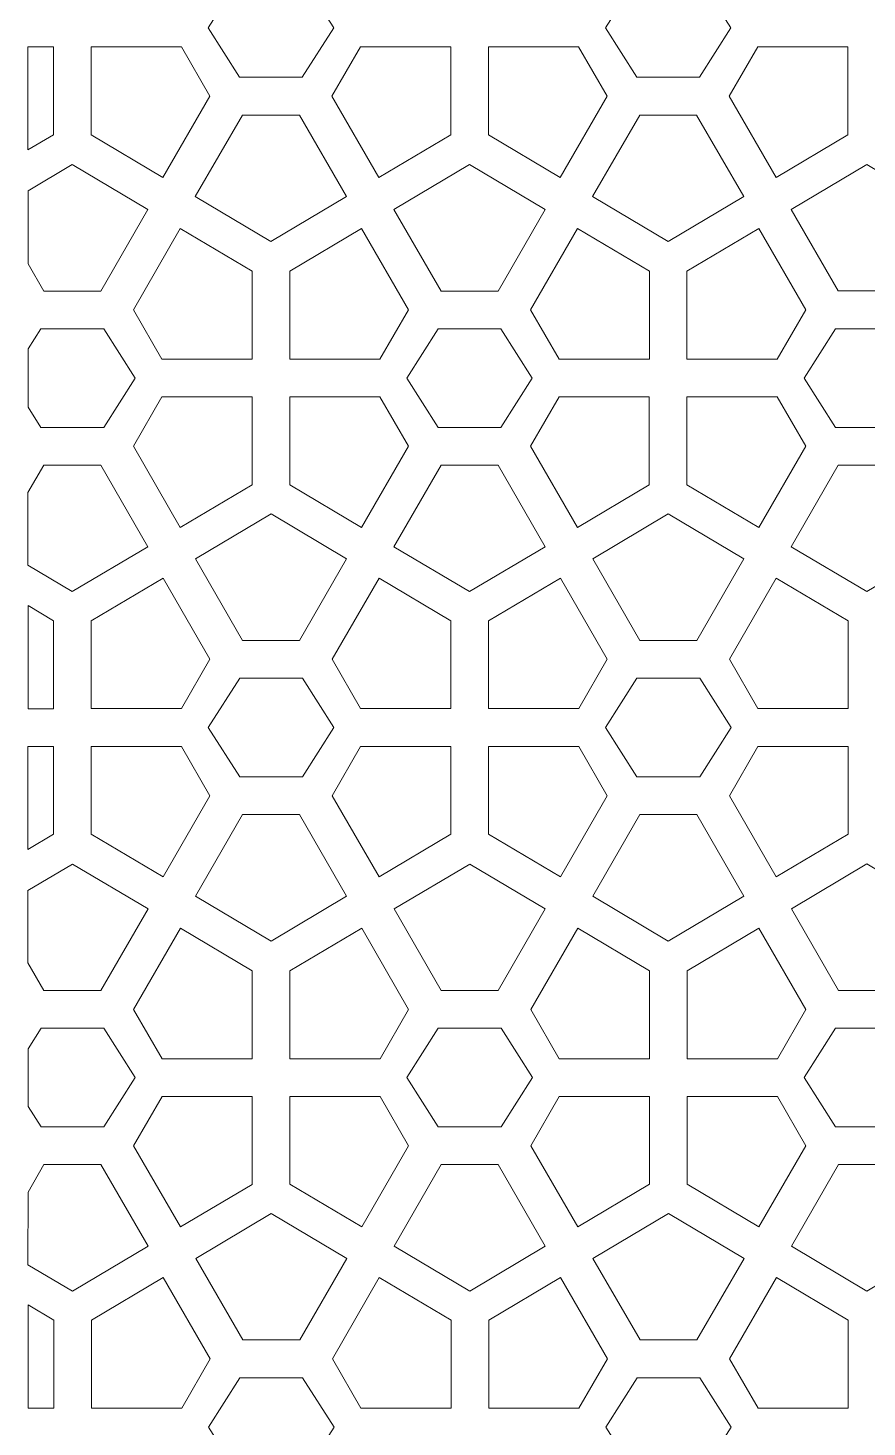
# Model space of a CAD drawing. Header units: centimetres. Extents: x -86 to 86, y -100 to 100.
# Drawn here: x 6.3 to 39.7, y 8.5 to 64.2 of the extents above; entities that cross this region are included whole.
import ezdxf

# ---------------------------------------------------------------- set-up
doc = ezdxf.new("R2010")
doc.units = ezdxf.units.CM
doc.header["$MEASUREMENT"] = 0
doc.layers.add('layer 1', color=7, linetype='Continuous')

msp = doc.modelspace()

# ---------------------------------------------------------------- linework, layer by layer
at = {"layer": 'layer 1', "color": 177, "lineweight": 9}
for points, knots in [([(13.45612, 64.22827), (13.45612, 64.22827), (14.70612, 66.19236), (14.70612, 66.19236), (14.70612, 66.19236), (14.70612, 66.19236), (17.2061, 66.19236), (17.2061, 66.19236), (17.2061, 66.19236), (17.2061, 66.19236), (18.45612, 64.22827), (18.45612, 64.22827), (18.45612, 64.22827), (18.45612, 64.22827), (17.20611, 62.26416), (17.20611, 62.26416), (17.20611, 62.26416), (17.20611, 62.26416), (14.7061, 62.26416), (14.7061, 62.26416), (14.7061, 62.26416), (14.7061, 62.26416), (13.45612, 64.22827), (13.45612, 64.22827)], [0, 0, 0, 0, 0.14285714, 0.14285714, 0.14285714, 0.14285714, 0.28571429, 0.28571429, 0.28571429, 0.28571429, 0.42857143, 0.42857143, 0.42857143, 0.42857143, 0.57142857, 0.57142857, 0.57142857, 0.57142857, 0.71428571, 0.71428571, 0.71428571, 0.71428571, 1, 1, 1, 1]), ([(29.27657, 64.22848), (29.27657, 64.22848), (30.52657, 66.19257), (30.52657, 66.19257), (30.52657, 66.19257), (30.52657, 66.19257), (33.02655, 66.19257), (33.02655, 66.19257), (33.02655, 66.19257), (33.02655, 66.19257), (34.27657, 64.22848), (34.27657, 64.22848), (34.27657, 64.22848), (34.27657, 64.22848), (33.02656, 62.26437), (33.02656, 62.26437), (33.02656, 62.26437), (33.02656, 62.26437), (30.52655, 62.26437), (30.52655, 62.26437), (30.52655, 62.26437), (30.52655, 62.26437), (29.27657, 64.22848), (29.27657, 64.22848)], [0, 0, 0, 0, 0.14285714, 0.14285714, 0.14285714, 0.14285714, 0.28571429, 0.28571429, 0.28571429, 0.28571429, 0.42857143, 0.42857143, 0.42857143, 0.42857143, 0.57142857, 0.57142857, 0.57142857, 0.57142857, 0.71428571, 0.71428571, 0.71428571, 0.71428571, 1, 1, 1, 1]), ([(6.28108, 59.37565), (6.28108, 59.37565), (6.28108, 63.47792), (6.28108, 63.47792), (6.28108, 63.47792), (6.28108, 63.47792), (7.29586, 63.47792), (7.29586, 63.47792), (7.29586, 63.47792), (7.29586, 63.47792), (7.29586, 59.97796), (7.29586, 59.97796), (7.29586, 59.97796), (7.29586, 59.97796), (6.28108, 59.37565), (6.28108, 59.37565)], [0, 0, 0, 0, 0.2, 0.2, 0.2, 0.2, 0.4, 0.4, 0.4, 0.4, 0.6, 0.6, 0.6, 0.6, 1, 1, 1, 1]), ([(11.65617, 58.28047), (11.65617, 58.28047), (8.79585, 59.9782), (8.79585, 59.9782), (8.79585, 59.9782), (8.79585, 59.9782), (8.79585, 63.47815), (8.79585, 63.47815), (8.79585, 63.47815), (8.79585, 63.47815), (12.38919, 63.47814), (12.38919, 63.47814), (12.38919, 63.47814), (12.38919, 63.47814), (13.52311, 61.5141), (13.52311, 61.5141), (13.52311, 61.5141), (13.52311, 61.5141), (11.65617, 58.28047), (11.65617, 58.28047)], [0, 0, 0, 0, 0.16666667, 0.16666667, 0.16666667, 0.16666667, 0.33333333, 0.33333333, 0.33333333, 0.33333333, 0.5, 0.5, 0.5, 0.5, 0.66666667, 0.66666667, 0.66666667, 0.66666667, 1, 1, 1, 1]), ([(20.25599, 58.2804), (20.25599, 58.2804), (23.11637, 59.97818), (23.11637, 59.97818), (23.11637, 59.97818), (23.11637, 59.97818), (23.11637, 63.47814), (23.11637, 63.47814), (23.11637, 63.47814), (23.11637, 63.47814), (19.52299, 63.47814), (19.52299, 63.47814), (19.52299, 63.47814), (19.52299, 63.47814), (18.38903, 61.51403), (18.38903, 61.51403), (18.38903, 61.51403), (18.38903, 61.51403), (20.25599, 58.2804), (20.25599, 58.2804)], [0, 0, 0, 0, 0.16666667, 0.16666667, 0.16666667, 0.16666667, 0.33333333, 0.33333333, 0.33333333, 0.33333333, 0.5, 0.5, 0.5, 0.5, 0.66666667, 0.66666667, 0.66666667, 0.66666667, 1, 1, 1, 1]), ([(27.47662, 58.28068), (27.47662, 58.28068), (24.6163, 59.97841), (24.6163, 59.97841), (24.6163, 59.97841), (24.6163, 59.97841), (24.6163, 63.47836), (24.6163, 63.47836), (24.6163, 63.47836), (24.6163, 63.47836), (28.20964, 63.47835), (28.20964, 63.47835), (28.20964, 63.47835), (28.20964, 63.47835), (29.34356, 61.51431), (29.34356, 61.51431), (29.34356, 61.51431), (29.34356, 61.51431), (27.47662, 58.28068), (27.47662, 58.28068)], [0, 0, 0, 0, 0.16666667, 0.16666667, 0.16666667, 0.16666667, 0.33333333, 0.33333333, 0.33333333, 0.33333333, 0.5, 0.5, 0.5, 0.5, 0.66666667, 0.66666667, 0.66666667, 0.66666667, 1, 1, 1, 1]), ([(36.07644, 58.28061), (36.07644, 58.28061), (38.93682, 59.97839), (38.93682, 59.97839), (38.93682, 59.97839), (38.93682, 59.97839), (38.93682, 63.47835), (38.93682, 63.47835), (38.93682, 63.47835), (38.93682, 63.47835), (35.34344, 63.47835), (35.34344, 63.47835), (35.34344, 63.47835), (35.34344, 63.47835), (34.20948, 61.51424), (34.20948, 61.51424), (34.20948, 61.51424), (34.20948, 61.51424), (36.07644, 58.28061), (36.07644, 58.28061)], [0, 0, 0, 0, 0.16666667, 0.16666667, 0.16666667, 0.16666667, 0.33333333, 0.33333333, 0.33333333, 0.33333333, 0.5, 0.5, 0.5, 0.5, 0.66666667, 0.66666667, 0.66666667, 0.66666667, 1, 1, 1, 1]), ([(12.94616, 57.51481), (12.94616, 57.51481), (15.95613, 55.72824), (15.95613, 55.72824), (15.95613, 55.72824), (15.95613, 55.72824), (18.96599, 57.51475), (18.96599, 57.51475), (18.96599, 57.51475), (18.96599, 57.51475), (17.08994, 60.76415), (17.08994, 60.76415), (17.08994, 60.76415), (17.08994, 60.76415), (14.82217, 60.76416), (14.82217, 60.76416), (14.82217, 60.76416), (14.82217, 60.76416), (12.94616, 57.51481), (12.94616, 57.51481)], [0, 0, 0, 0, 0.16666667, 0.16666667, 0.16666667, 0.16666667, 0.33333333, 0.33333333, 0.33333333, 0.33333333, 0.5, 0.5, 0.5, 0.5, 0.66666667, 0.66666667, 0.66666667, 0.66666667, 1, 1, 1, 1]), ([(28.76661, 57.51502), (28.76661, 57.51502), (31.77658, 55.72845), (31.77658, 55.72845), (31.77658, 55.72845), (31.77658, 55.72845), (34.78644, 57.51496), (34.78644, 57.51496), (34.78644, 57.51496), (34.78644, 57.51496), (32.91039, 60.76436), (32.91039, 60.76436), (32.91039, 60.76436), (32.91039, 60.76436), (30.64262, 60.76437), (30.64262, 60.76437), (30.64262, 60.76437), (30.64262, 60.76437), (28.76661, 57.51502), (28.76661, 57.51502)], [0, 0, 0, 0, 0.16666667, 0.16666667, 0.16666667, 0.16666667, 0.33333333, 0.33333333, 0.33333333, 0.33333333, 0.5, 0.5, 0.5, 0.5, 0.66666667, 0.66666667, 0.66666667, 0.66666667, 1, 1, 1, 1]), ([(6.28396, 54.84689), (6.28396, 54.84689), (6.9119, 53.75921), (6.9119, 53.75921), (6.9119, 53.75921), (6.9119, 53.75921), (9.18004, 53.75921), (9.18004, 53.75921), (9.18004, 53.75921), (9.18004, 53.75921), (11.05602, 57.00851), (11.05602, 57.00851), (11.05602, 57.00851), (11.05602, 57.00851), (8.04605, 58.79509), (8.04605, 58.79509), (8.04605, 58.79509), (8.04605, 58.79509), (6.28396, 57.7492), (6.28396, 57.7492), (6.28396, 57.7492), (6.28396, 57.7492), (6.28396, 54.84689), (6.28396, 54.84689)], [0, 0, 0, 0, 0.14285714, 0.14285714, 0.14285714, 0.14285714, 0.28571429, 0.28571429, 0.28571429, 0.28571429, 0.42857143, 0.42857143, 0.42857143, 0.42857143, 0.57142857, 0.57142857, 0.57142857, 0.57142857, 0.71428571, 0.71428571, 0.71428571, 0.71428571, 1, 1, 1, 1]), ([(26.87653, 57.00873), (26.87653, 57.00873), (23.86656, 58.79531), (23.86656, 58.79531), (23.86656, 58.79531), (23.86656, 58.79531), (20.8565, 57.00866), (20.8565, 57.00866), (20.8565, 57.00866), (20.8565, 57.00866), (22.73241, 53.75943), (22.73241, 53.75943), (22.73241, 53.75943), (22.73241, 53.75943), (25.00055, 53.75943), (25.00055, 53.75943), (25.00055, 53.75943), (25.00055, 53.75943), (26.87653, 57.00873), (26.87653, 57.00873)], [0, 0, 0, 0, 0.16666667, 0.16666667, 0.16666667, 0.16666667, 0.33333333, 0.33333333, 0.33333333, 0.33333333, 0.5, 0.5, 0.5, 0.5, 0.66666667, 0.66666667, 0.66666667, 0.66666667, 1, 1, 1, 1]), ([(42.69698, 57.00894), (42.69698, 57.00894), (39.68701, 58.79552), (39.68701, 58.79552), (39.68701, 58.79552), (39.68701, 58.79552), (36.67695, 57.00887), (36.67695, 57.00887), (36.67695, 57.00887), (36.67695, 57.00887), (38.55286, 53.75964), (38.55286, 53.75964), (38.55286, 53.75964), (38.55286, 53.75964), (40.821, 53.75964), (40.821, 53.75964), (40.821, 53.75964), (40.821, 53.75964), (42.69698, 57.00894), (42.69698, 57.00894)], [0, 0, 0, 0, 0.16666667, 0.16666667, 0.16666667, 0.16666667, 0.33333333, 0.33333333, 0.33333333, 0.33333333, 0.5, 0.5, 0.5, 0.5, 0.66666667, 0.66666667, 0.66666667, 0.66666667, 1, 1, 1, 1]), ([(32.5267, 51.04542), (32.5267, 51.04542), (32.52669, 54.54546), (32.52669, 54.54546), (32.52669, 54.54546), (32.52669, 54.54546), (35.38696, 56.24321), (35.38696, 56.24321), (35.38696, 56.24321), (35.38696, 56.24321), (37.25393, 53.00955), (37.25393, 53.00955), (37.25393, 53.00955), (37.25393, 53.00955), (36.11991, 51.04542), (36.11991, 51.04542), (36.11991, 51.04542), (36.11991, 51.04542), (32.5267, 51.04542), (32.5267, 51.04542)], [0, 0, 0, 0, 0.16666667, 0.16666667, 0.16666667, 0.16666667, 0.33333333, 0.33333333, 0.33333333, 0.33333333, 0.5, 0.5, 0.5, 0.5, 0.66666667, 0.66666667, 0.66666667, 0.66666667, 1, 1, 1, 1]), ([(15.20631, 51.04499), (15.20631, 51.04499), (15.20633, 54.54505), (15.20633, 54.54505), (15.20633, 54.54505), (15.20633, 54.54505), (12.346, 56.24281), (12.346, 56.24281), (12.346, 56.24281), (12.346, 56.24281), (10.47904, 53.00917), (10.47904, 53.00917), (10.47904, 53.00917), (10.47904, 53.00917), (11.61305, 51.04499), (11.61305, 51.04499), (11.61305, 51.04499), (11.61305, 51.04499), (15.20631, 51.04499), (15.20631, 51.04499)], [0, 0, 0, 0, 0.16666667, 0.16666667, 0.16666667, 0.16666667, 0.33333333, 0.33333333, 0.33333333, 0.33333333, 0.5, 0.5, 0.5, 0.5, 0.66666667, 0.66666667, 0.66666667, 0.66666667, 1, 1, 1, 1]), ([(16.70625, 51.04521), (16.70625, 51.04521), (16.70624, 54.54525), (16.70624, 54.54525), (16.70624, 54.54525), (16.70624, 54.54525), (19.56651, 56.243), (19.56651, 56.243), (19.56651, 56.243), (19.56651, 56.243), (21.43348, 53.00934), (21.43348, 53.00934), (21.43348, 53.00934), (21.43348, 53.00934), (20.29946, 51.04521), (20.29946, 51.04521), (20.29946, 51.04521), (20.29946, 51.04521), (16.70625, 51.04521), (16.70625, 51.04521)], [0, 0, 0, 0, 0.16666667, 0.16666667, 0.16666667, 0.16666667, 0.33333333, 0.33333333, 0.33333333, 0.33333333, 0.5, 0.5, 0.5, 0.5, 0.66666667, 0.66666667, 0.66666667, 0.66666667, 1, 1, 1, 1]), ([(31.02682, 51.04521), (31.02682, 51.04521), (31.02684, 54.54527), (31.02684, 54.54527), (31.02684, 54.54527), (31.02684, 54.54527), (28.16651, 56.24303), (28.16651, 56.24303), (28.16651, 56.24303), (28.16651, 56.24303), (26.29955, 53.00939), (26.29955, 53.00939), (26.29955, 53.00939), (26.29955, 53.00939), (27.43356, 51.04521), (27.43356, 51.04521), (27.43356, 51.04521), (27.43356, 51.04521), (31.02682, 51.04521), (31.02682, 51.04521)], [0, 0, 0, 0, 0.16666667, 0.16666667, 0.16666667, 0.16666667, 0.33333333, 0.33333333, 0.33333333, 0.33333333, 0.5, 0.5, 0.5, 0.5, 0.66666667, 0.66666667, 0.66666667, 0.66666667, 1, 1, 1, 1]), ([(6.28396, 49.13565), (6.28396, 49.13565), (6.79602, 48.33101), (6.79602, 48.33101), (6.79602, 48.33101), (6.79602, 48.33101), (9.29603, 48.33101), (9.29603, 48.33101), (9.29603, 48.33101), (9.29603, 48.33101), (10.54604, 50.29512), (10.54604, 50.29512), (10.54604, 50.29512), (10.54604, 50.29512), (9.29602, 52.25921), (9.29602, 52.25921), (9.29602, 52.25921), (9.29602, 52.25921), (6.79604, 52.25921), (6.79604, 52.25921), (6.79604, 52.25921), (6.79604, 52.25921), (6.28396, 51.4546), (6.28396, 51.4546), (6.28396, 51.4546), (6.28396, 51.4546), (6.28396, 49.13565), (6.28396, 49.13565)], [0, 0, 0, 0, 0.125, 0.125, 0.125, 0.125, 0.25, 0.25, 0.25, 0.25, 0.375, 0.375, 0.375, 0.375, 0.5, 0.5, 0.5, 0.5, 0.625, 0.625, 0.625, 0.625, 0.75, 0.75, 0.75, 0.75, 1, 1, 1, 1]), ([(21.36655, 50.29534), (21.36655, 50.29534), (22.61655, 52.25943), (22.61655, 52.25943), (22.61655, 52.25943), (22.61655, 52.25943), (25.11653, 52.25943), (25.11653, 52.25943), (25.11653, 52.25943), (25.11653, 52.25943), (26.36655, 50.29534), (26.36655, 50.29534), (26.36655, 50.29534), (26.36655, 50.29534), (25.11654, 48.33123), (25.11654, 48.33123), (25.11654, 48.33123), (25.11654, 48.33123), (22.61653, 48.33123), (22.61653, 48.33123), (22.61653, 48.33123), (22.61653, 48.33123), (21.36655, 50.29534), (21.36655, 50.29534)], [0, 0, 0, 0, 0.14285714, 0.14285714, 0.14285714, 0.14285714, 0.28571429, 0.28571429, 0.28571429, 0.28571429, 0.42857143, 0.42857143, 0.42857143, 0.42857143, 0.57142857, 0.57142857, 0.57142857, 0.57142857, 0.71428571, 0.71428571, 0.71428571, 0.71428571, 1, 1, 1, 1]), ([(37.187, 50.29555), (37.187, 50.29555), (38.437, 52.25964), (38.437, 52.25964), (38.437, 52.25964), (38.437, 52.25964), (40.93698, 52.25964), (40.93698, 52.25964), (40.93698, 52.25964), (40.93698, 52.25964), (42.187, 50.29555), (42.187, 50.29555), (42.187, 50.29555), (42.187, 50.29555), (40.93699, 48.33144), (40.93699, 48.33144), (40.93699, 48.33144), (40.93699, 48.33144), (38.43698, 48.33144), (38.43698, 48.33144), (38.43698, 48.33144), (38.43698, 48.33144), (37.187, 50.29555), (37.187, 50.29555)], [0, 0, 0, 0, 0.14285714, 0.14285714, 0.14285714, 0.14285714, 0.28571429, 0.28571429, 0.28571429, 0.28571429, 0.42857143, 0.42857143, 0.42857143, 0.42857143, 0.57142857, 0.57142857, 0.57142857, 0.57142857, 0.71428571, 0.71428571, 0.71428571, 0.71428571, 1, 1, 1, 1]), ([(12.34591, 44.34725), (12.34591, 44.34725), (15.20629, 46.04503), (15.20629, 46.04503), (15.20629, 46.04503), (15.20629, 46.04503), (15.20629, 49.54499), (15.20629, 49.54499), (15.20629, 49.54499), (15.20629, 49.54499), (11.61291, 49.54499), (11.61291, 49.54499), (11.61291, 49.54499), (11.61291, 49.54499), (10.47895, 47.58088), (10.47895, 47.58088), (10.47895, 47.58088), (10.47895, 47.58088), (12.34591, 44.34725), (12.34591, 44.34725)], [0, 0, 0, 0, 0.16666667, 0.16666667, 0.16666667, 0.16666667, 0.33333333, 0.33333333, 0.33333333, 0.33333333, 0.5, 0.5, 0.5, 0.5, 0.66666667, 0.66666667, 0.66666667, 0.66666667, 1, 1, 1, 1]), ([(19.5666, 44.34754), (19.5666, 44.34754), (16.70628, 46.04527), (16.70628, 46.04527), (16.70628, 46.04527), (16.70628, 46.04527), (16.70628, 49.54522), (16.70628, 49.54522), (16.70628, 49.54522), (16.70628, 49.54522), (20.29962, 49.54521), (20.29962, 49.54521), (20.29962, 49.54521), (20.29962, 49.54521), (21.43354, 47.58117), (21.43354, 47.58117), (21.43354, 47.58117), (21.43354, 47.58117), (19.5666, 44.34754), (19.5666, 44.34754)], [0, 0, 0, 0, 0.16666667, 0.16666667, 0.16666667, 0.16666667, 0.33333333, 0.33333333, 0.33333333, 0.33333333, 0.5, 0.5, 0.5, 0.5, 0.66666667, 0.66666667, 0.66666667, 0.66666667, 1, 1, 1, 1]), ([(28.16642, 44.34747), (28.16642, 44.34747), (31.0268, 46.04525), (31.0268, 46.04525), (31.0268, 46.04525), (31.0268, 46.04525), (31.0268, 49.54521), (31.0268, 49.54521), (31.0268, 49.54521), (31.0268, 49.54521), (27.43342, 49.54521), (27.43342, 49.54521), (27.43342, 49.54521), (27.43342, 49.54521), (26.29946, 47.5811), (26.29946, 47.5811), (26.29946, 47.5811), (26.29946, 47.5811), (28.16642, 44.34747), (28.16642, 44.34747)], [0, 0, 0, 0, 0.16666667, 0.16666667, 0.16666667, 0.16666667, 0.33333333, 0.33333333, 0.33333333, 0.33333333, 0.5, 0.5, 0.5, 0.5, 0.66666667, 0.66666667, 0.66666667, 0.66666667, 1, 1, 1, 1]), ([(35.38705, 44.34775), (35.38705, 44.34775), (32.52673, 46.04548), (32.52673, 46.04548), (32.52673, 46.04548), (32.52673, 46.04548), (32.52673, 49.54543), (32.52673, 49.54543), (32.52673, 49.54543), (32.52673, 49.54543), (36.12007, 49.54542), (36.12007, 49.54542), (36.12007, 49.54542), (36.12007, 49.54542), (37.25399, 47.58138), (37.25399, 47.58138), (37.25399, 47.58138), (37.25399, 47.58138), (35.38705, 44.34775), (35.38705, 44.34775)], [0, 0, 0, 0, 0.16666667, 0.16666667, 0.16666667, 0.16666667, 0.33333333, 0.33333333, 0.33333333, 0.33333333, 0.5, 0.5, 0.5, 0.5, 0.66666667, 0.66666667, 0.66666667, 0.66666667, 1, 1, 1, 1]), ([(6.28109, 42.8427), (6.28109, 42.8427), (6.28108, 45.73806), (6.28108, 45.73806), (6.28108, 45.73806), (6.28108, 45.73806), (6.91209, 46.83101), (6.91209, 46.83101), (6.91209, 46.83101), (6.91209, 46.83101), (9.17986, 46.831), (9.17986, 46.831), (9.17986, 46.831), (9.17986, 46.831), (11.05591, 43.5816), (11.05591, 43.5816), (11.05591, 43.5816), (11.05591, 43.5816), (8.04605, 41.79509), (8.04605, 41.79509), (8.04605, 41.79509), (8.04605, 41.79509), (6.28109, 42.8427), (6.28109, 42.8427)], [0, 0, 0, 0, 0.14285714, 0.14285714, 0.14285714, 0.14285714, 0.28571429, 0.28571429, 0.28571429, 0.28571429, 0.42857143, 0.42857143, 0.42857143, 0.42857143, 0.57142857, 0.57142857, 0.57142857, 0.57142857, 0.71428571, 0.71428571, 0.71428571, 0.71428571, 1, 1, 1, 1]), ([(20.85659, 43.58188), (20.85659, 43.58188), (23.86656, 41.79531), (23.86656, 41.79531), (23.86656, 41.79531), (23.86656, 41.79531), (26.87642, 43.58182), (26.87642, 43.58182), (26.87642, 43.58182), (26.87642, 43.58182), (25.00037, 46.83122), (25.00037, 46.83122), (25.00037, 46.83122), (25.00037, 46.83122), (22.7326, 46.83123), (22.7326, 46.83123), (22.7326, 46.83123), (22.7326, 46.83123), (20.85659, 43.58188), (20.85659, 43.58188)], [0, 0, 0, 0, 0.16666667, 0.16666667, 0.16666667, 0.16666667, 0.33333333, 0.33333333, 0.33333333, 0.33333333, 0.5, 0.5, 0.5, 0.5, 0.66666667, 0.66666667, 0.66666667, 0.66666667, 1, 1, 1, 1]), ([(36.67704, 43.58209), (36.67704, 43.58209), (39.68701, 41.79552), (39.68701, 41.79552), (39.68701, 41.79552), (39.68701, 41.79552), (42.69687, 43.58203), (42.69687, 43.58203), (42.69687, 43.58203), (42.69687, 43.58203), (40.82082, 46.83143), (40.82082, 46.83143), (40.82082, 46.83143), (40.82082, 46.83143), (38.55305, 46.83144), (38.55305, 46.83144), (38.55305, 46.83144), (38.55305, 46.83144), (36.67704, 43.58209), (36.67704, 43.58209)], [0, 0, 0, 0, 0.16666667, 0.16666667, 0.16666667, 0.16666667, 0.33333333, 0.33333333, 0.33333333, 0.33333333, 0.5, 0.5, 0.5, 0.5, 0.66666667, 0.66666667, 0.66666667, 0.66666667, 1, 1, 1, 1]), ([(18.973, 43.09855), (18.973, 43.09855), (15.96303, 44.88513), (15.96303, 44.88513), (15.96303, 44.88513), (15.96303, 44.88513), (12.95297, 43.09848), (12.95297, 43.09848), (12.95297, 43.09848), (12.95297, 43.09848), (14.82888, 39.84925), (14.82888, 39.84925), (14.82888, 39.84925), (14.82888, 39.84925), (17.09702, 39.84925), (17.09702, 39.84925), (17.09702, 39.84925), (17.09702, 39.84925), (18.973, 43.09855), (18.973, 43.09855)], [0, 0, 0, 0, 0.16666667, 0.16666667, 0.16666667, 0.16666667, 0.33333333, 0.33333333, 0.33333333, 0.33333333, 0.5, 0.5, 0.5, 0.5, 0.66666667, 0.66666667, 0.66666667, 0.66666667, 1, 1, 1, 1]), ([(34.79345, 43.09876), (34.79345, 43.09876), (31.78348, 44.88534), (31.78348, 44.88534), (31.78348, 44.88534), (31.78348, 44.88534), (28.77342, 43.09869), (28.77342, 43.09869), (28.77342, 43.09869), (28.77342, 43.09869), (30.64933, 39.84946), (30.64933, 39.84946), (30.64933, 39.84946), (30.64933, 39.84946), (32.91747, 39.84946), (32.91747, 39.84946), (32.91747, 39.84946), (32.91747, 39.84946), (34.79345, 43.09876), (34.79345, 43.09876)], [0, 0, 0, 0, 0.16666667, 0.16666667, 0.16666667, 0.16666667, 0.33333333, 0.33333333, 0.33333333, 0.33333333, 0.5, 0.5, 0.5, 0.5, 0.66666667, 0.66666667, 0.66666667, 0.66666667, 1, 1, 1, 1]), ([(8.80272, 37.13503), (8.80272, 37.13503), (8.80271, 40.63507), (8.80271, 40.63507), (8.80271, 40.63507), (8.80271, 40.63507), (11.66298, 42.33282), (11.66298, 42.33282), (11.66298, 42.33282), (11.66298, 42.33282), (13.52995, 39.09916), (13.52995, 39.09916), (13.52995, 39.09916), (13.52995, 39.09916), (12.39593, 37.13503), (12.39593, 37.13503), (12.39593, 37.13503), (12.39593, 37.13503), (8.80272, 37.13503), (8.80272, 37.13503)], [0, 0, 0, 0, 0.16666667, 0.16666667, 0.16666667, 0.16666667, 0.33333333, 0.33333333, 0.33333333, 0.33333333, 0.5, 0.5, 0.5, 0.5, 0.66666667, 0.66666667, 0.66666667, 0.66666667, 1, 1, 1, 1]), ([(23.12329, 37.13503), (23.12329, 37.13503), (23.12331, 40.63509), (23.12331, 40.63509), (23.12331, 40.63509), (23.12331, 40.63509), (20.26298, 42.33285), (20.26298, 42.33285), (20.26298, 42.33285), (20.26298, 42.33285), (18.39602, 39.09921), (18.39602, 39.09921), (18.39602, 39.09921), (18.39602, 39.09921), (19.53003, 37.13503), (19.53003, 37.13503), (19.53003, 37.13503), (19.53003, 37.13503), (23.12329, 37.13503), (23.12329, 37.13503)], [0, 0, 0, 0, 0.16666667, 0.16666667, 0.16666667, 0.16666667, 0.33333333, 0.33333333, 0.33333333, 0.33333333, 0.5, 0.5, 0.5, 0.5, 0.66666667, 0.66666667, 0.66666667, 0.66666667, 1, 1, 1, 1]), ([(24.62317, 37.13524), (24.62317, 37.13524), (24.62316, 40.63528), (24.62316, 40.63528), (24.62316, 40.63528), (24.62316, 40.63528), (27.48343, 42.33303), (27.48343, 42.33303), (27.48343, 42.33303), (27.48343, 42.33303), (29.3504, 39.09937), (29.3504, 39.09937), (29.3504, 39.09937), (29.3504, 39.09937), (28.21638, 37.13524), (28.21638, 37.13524), (28.21638, 37.13524), (28.21638, 37.13524), (24.62317, 37.13524), (24.62317, 37.13524)], [0, 0, 0, 0, 0.16666667, 0.16666667, 0.16666667, 0.16666667, 0.33333333, 0.33333333, 0.33333333, 0.33333333, 0.5, 0.5, 0.5, 0.5, 0.66666667, 0.66666667, 0.66666667, 0.66666667, 1, 1, 1, 1]), ([(38.94374, 37.13524), (38.94374, 37.13524), (38.94376, 40.6353), (38.94376, 40.6353), (38.94376, 40.6353), (38.94376, 40.6353), (36.08343, 42.33306), (36.08343, 42.33306), (36.08343, 42.33306), (36.08343, 42.33306), (34.21647, 39.09942), (34.21647, 39.09942), (34.21647, 39.09942), (34.21647, 39.09942), (35.35048, 37.13524), (35.35048, 37.13524), (35.35048, 37.13524), (35.35048, 37.13524), (38.94374, 37.13524), (38.94374, 37.13524)], [0, 0, 0, 0, 0.16666667, 0.16666667, 0.16666667, 0.16666667, 0.33333333, 0.33333333, 0.33333333, 0.33333333, 0.5, 0.5, 0.5, 0.5, 0.66666667, 0.66666667, 0.66666667, 0.66666667, 1, 1, 1, 1]), ([(6.28396, 37.13482), (6.28396, 37.13482), (7.30278, 37.13481), (7.30278, 37.13481), (7.30278, 37.13481), (7.30278, 37.13481), (7.3028, 40.63487), (7.3028, 40.63487), (7.3028, 40.63487), (7.3028, 40.63487), (6.28396, 41.24132), (6.28396, 41.24132), (6.28396, 41.24132), (6.28396, 41.24132), (6.28396, 37.13482), (6.28396, 37.13482)], [0, 0, 0, 0, 0.2, 0.2, 0.2, 0.2, 0.4, 0.4, 0.4, 0.4, 0.6, 0.6, 0.6, 0.6, 1, 1, 1, 1]), ([(13.46302, 36.38516), (13.46302, 36.38516), (14.71302, 38.34925), (14.71302, 38.34925), (14.71302, 38.34925), (14.71302, 38.34925), (17.213, 38.34925), (17.213, 38.34925), (17.213, 38.34925), (17.213, 38.34925), (18.46302, 36.38516), (18.46302, 36.38516), (18.46302, 36.38516), (18.46302, 36.38516), (17.21301, 34.42105), (17.21301, 34.42105), (17.21301, 34.42105), (17.21301, 34.42105), (14.713, 34.42105), (14.713, 34.42105), (14.713, 34.42105), (14.713, 34.42105), (13.46302, 36.38516), (13.46302, 36.38516)], [0, 0, 0, 0, 0.14285714, 0.14285714, 0.14285714, 0.14285714, 0.28571429, 0.28571429, 0.28571429, 0.28571429, 0.42857143, 0.42857143, 0.42857143, 0.42857143, 0.57142857, 0.57142857, 0.57142857, 0.57142857, 0.71428571, 0.71428571, 0.71428571, 0.71428571, 1, 1, 1, 1]), ([(29.28347, 36.38537), (29.28347, 36.38537), (30.53347, 38.34946), (30.53347, 38.34946), (30.53347, 38.34946), (30.53347, 38.34946), (33.03345, 38.34946), (33.03345, 38.34946), (33.03345, 38.34946), (33.03345, 38.34946), (34.28347, 36.38537), (34.28347, 36.38537), (34.28347, 36.38537), (34.28347, 36.38537), (33.03346, 34.42126), (33.03346, 34.42126), (33.03346, 34.42126), (33.03346, 34.42126), (30.53345, 34.42126), (30.53345, 34.42126), (30.53345, 34.42126), (30.53345, 34.42126), (29.28347, 36.38537), (29.28347, 36.38537)], [0, 0, 0, 0, 0.14285714, 0.14285714, 0.14285714, 0.14285714, 0.28571429, 0.28571429, 0.28571429, 0.28571429, 0.42857143, 0.42857143, 0.42857143, 0.42857143, 0.57142857, 0.57142857, 0.57142857, 0.57142857, 0.71428571, 0.71428571, 0.71428571, 0.71428571, 1, 1, 1, 1]), ([(6.28108, 31.52843), (6.28108, 31.52843), (6.28107, 35.63481), (6.28107, 35.63481), (6.28107, 35.63481), (6.28107, 35.63481), (7.30276, 35.63481), (7.30276, 35.63481), (7.30276, 35.63481), (7.30276, 35.63481), (7.30276, 32.13485), (7.30276, 32.13485), (7.30276, 32.13485), (7.30276, 32.13485), (6.28108, 31.52843), (6.28108, 31.52843)], [0, 0, 0, 0, 0.2, 0.2, 0.2, 0.2, 0.4, 0.4, 0.4, 0.4, 0.6, 0.6, 0.6, 0.6, 1, 1, 1, 1]), ([(11.66307, 30.43736), (11.66307, 30.43736), (8.80275, 32.13509), (8.80275, 32.13509), (8.80275, 32.13509), (8.80275, 32.13509), (8.80275, 35.63504), (8.80275, 35.63504), (8.80275, 35.63504), (8.80275, 35.63504), (12.39609, 35.63503), (12.39609, 35.63503), (12.39609, 35.63503), (12.39609, 35.63503), (13.53001, 33.67099), (13.53001, 33.67099), (13.53001, 33.67099), (13.53001, 33.67099), (11.66307, 30.43736), (11.66307, 30.43736)], [0, 0, 0, 0, 0.16666667, 0.16666667, 0.16666667, 0.16666667, 0.33333333, 0.33333333, 0.33333333, 0.33333333, 0.5, 0.5, 0.5, 0.5, 0.66666667, 0.66666667, 0.66666667, 0.66666667, 1, 1, 1, 1]), ([(20.26289, 30.43729), (20.26289, 30.43729), (23.12327, 32.13507), (23.12327, 32.13507), (23.12327, 32.13507), (23.12327, 32.13507), (23.12327, 35.63503), (23.12327, 35.63503), (23.12327, 35.63503), (23.12327, 35.63503), (19.52989, 35.63503), (19.52989, 35.63503), (19.52989, 35.63503), (19.52989, 35.63503), (18.39593, 33.67092), (18.39593, 33.67092), (18.39593, 33.67092), (18.39593, 33.67092), (20.26289, 30.43729), (20.26289, 30.43729)], [0, 0, 0, 0, 0.16666667, 0.16666667, 0.16666667, 0.16666667, 0.33333333, 0.33333333, 0.33333333, 0.33333333, 0.5, 0.5, 0.5, 0.5, 0.66666667, 0.66666667, 0.66666667, 0.66666667, 1, 1, 1, 1]), ([(27.48352, 30.43757), (27.48352, 30.43757), (24.6232, 32.1353), (24.6232, 32.1353), (24.6232, 32.1353), (24.6232, 32.1353), (24.6232, 35.63525), (24.6232, 35.63525), (24.6232, 35.63525), (24.6232, 35.63525), (28.21654, 35.63524), (28.21654, 35.63524), (28.21654, 35.63524), (28.21654, 35.63524), (29.35046, 33.6712), (29.35046, 33.6712), (29.35046, 33.6712), (29.35046, 33.6712), (27.48352, 30.43757), (27.48352, 30.43757)], [0, 0, 0, 0, 0.16666667, 0.16666667, 0.16666667, 0.16666667, 0.33333333, 0.33333333, 0.33333333, 0.33333333, 0.5, 0.5, 0.5, 0.5, 0.66666667, 0.66666667, 0.66666667, 0.66666667, 1, 1, 1, 1]), ([(36.08334, 30.4375), (36.08334, 30.4375), (38.94372, 32.13528), (38.94372, 32.13528), (38.94372, 32.13528), (38.94372, 32.13528), (38.94372, 35.63524), (38.94372, 35.63524), (38.94372, 35.63524), (38.94372, 35.63524), (35.35034, 35.63524), (35.35034, 35.63524), (35.35034, 35.63524), (35.35034, 35.63524), (34.21638, 33.67113), (34.21638, 33.67113), (34.21638, 33.67113), (34.21638, 33.67113), (36.08334, 30.4375), (36.08334, 30.4375)], [0, 0, 0, 0, 0.16666667, 0.16666667, 0.16666667, 0.16666667, 0.33333333, 0.33333333, 0.33333333, 0.33333333, 0.5, 0.5, 0.5, 0.5, 0.66666667, 0.66666667, 0.66666667, 0.66666667, 1, 1, 1, 1]), ([(12.95306, 29.6717), (12.95306, 29.6717), (15.96303, 27.88513), (15.96303, 27.88513), (15.96303, 27.88513), (15.96303, 27.88513), (18.97289, 29.67164), (18.97289, 29.67164), (18.97289, 29.67164), (18.97289, 29.67164), (17.09684, 32.92104), (17.09684, 32.92104), (17.09684, 32.92104), (17.09684, 32.92104), (14.82907, 32.92105), (14.82907, 32.92105), (14.82907, 32.92105), (14.82907, 32.92105), (12.95306, 29.6717), (12.95306, 29.6717)], [0, 0, 0, 0, 0.16666667, 0.16666667, 0.16666667, 0.16666667, 0.33333333, 0.33333333, 0.33333333, 0.33333333, 0.5, 0.5, 0.5, 0.5, 0.66666667, 0.66666667, 0.66666667, 0.66666667, 1, 1, 1, 1]), ([(28.77351, 29.67191), (28.77351, 29.67191), (31.78348, 27.88534), (31.78348, 27.88534), (31.78348, 27.88534), (31.78348, 27.88534), (34.79334, 29.67185), (34.79334, 29.67185), (34.79334, 29.67185), (34.79334, 29.67185), (32.91729, 32.92125), (32.91729, 32.92125), (32.91729, 32.92125), (32.91729, 32.92125), (30.64952, 32.92126), (30.64952, 32.92126), (30.64952, 32.92126), (30.64952, 32.92126), (28.77351, 29.67191), (28.77351, 29.67191)], [0, 0, 0, 0, 0.16666667, 0.16666667, 0.16666667, 0.16666667, 0.33333333, 0.33333333, 0.33333333, 0.33333333, 0.5, 0.5, 0.5, 0.5, 0.66666667, 0.66666667, 0.66666667, 0.66666667, 1, 1, 1, 1]), ([(6.28108, 27.0207), (6.28108, 27.0207), (6.28108, 29.90028), (6.28108, 29.90028), (6.28108, 29.90028), (6.28108, 29.90028), (8.05295, 30.95198), (8.05295, 30.95198), (8.05295, 30.95198), (8.05295, 30.95198), (11.06292, 29.1654), (11.06292, 29.1654), (11.06292, 29.1654), (11.06292, 29.1654), (9.18694, 25.9161), (9.18694, 25.9161), (9.18694, 25.9161), (9.18694, 25.9161), (6.9188, 25.9161), (6.9188, 25.9161), (6.9188, 25.9161), (6.9188, 25.9161), (6.28108, 27.0207), (6.28108, 27.0207)], [0, 0, 0, 0, 0.14285714, 0.14285714, 0.14285714, 0.14285714, 0.28571429, 0.28571429, 0.28571429, 0.28571429, 0.42857143, 0.42857143, 0.42857143, 0.42857143, 0.57142857, 0.57142857, 0.57142857, 0.57142857, 0.71428571, 0.71428571, 0.71428571, 0.71428571, 1, 1, 1, 1]), ([(26.88343, 29.16562), (26.88343, 29.16562), (23.87346, 30.9522), (23.87346, 30.9522), (23.87346, 30.9522), (23.87346, 30.9522), (20.8634, 29.16555), (20.8634, 29.16555), (20.8634, 29.16555), (20.8634, 29.16555), (22.73931, 25.91632), (22.73931, 25.91632), (22.73931, 25.91632), (22.73931, 25.91632), (25.00745, 25.91632), (25.00745, 25.91632), (25.00745, 25.91632), (25.00745, 25.91632), (26.88343, 29.16562), (26.88343, 29.16562)], [0, 0, 0, 0, 0.16666667, 0.16666667, 0.16666667, 0.16666667, 0.33333333, 0.33333333, 0.33333333, 0.33333333, 0.5, 0.5, 0.5, 0.5, 0.66666667, 0.66666667, 0.66666667, 0.66666667, 1, 1, 1, 1]), ([(42.70388, 29.16583), (42.70388, 29.16583), (39.69391, 30.95241), (39.69391, 30.95241), (39.69391, 30.95241), (39.69391, 30.95241), (36.68385, 29.16576), (36.68385, 29.16576), (36.68385, 29.16576), (36.68385, 29.16576), (38.55976, 25.91653), (38.55976, 25.91653), (38.55976, 25.91653), (38.55976, 25.91653), (40.8279, 25.91653), (40.8279, 25.91653), (40.8279, 25.91653), (40.8279, 25.91653), (42.70388, 29.16583), (42.70388, 29.16583)], [0, 0, 0, 0, 0.16666667, 0.16666667, 0.16666667, 0.16666667, 0.33333333, 0.33333333, 0.33333333, 0.33333333, 0.5, 0.5, 0.5, 0.5, 0.66666667, 0.66666667, 0.66666667, 0.66666667, 1, 1, 1, 1]), ([(32.5336, 23.20231), (32.5336, 23.20231), (32.53359, 26.70235), (32.53359, 26.70235), (32.53359, 26.70235), (32.53359, 26.70235), (35.39386, 28.4001), (35.39386, 28.4001), (35.39386, 28.4001), (35.39386, 28.4001), (37.26083, 25.16644), (37.26083, 25.16644), (37.26083, 25.16644), (37.26083, 25.16644), (36.12681, 23.20231), (36.12681, 23.20231), (36.12681, 23.20231), (36.12681, 23.20231), (32.5336, 23.20231), (32.5336, 23.20231)], [0, 0, 0, 0, 0.16666667, 0.16666667, 0.16666667, 0.16666667, 0.33333333, 0.33333333, 0.33333333, 0.33333333, 0.5, 0.5, 0.5, 0.5, 0.66666667, 0.66666667, 0.66666667, 0.66666667, 1, 1, 1, 1]), ([(15.21321, 23.20188), (15.21321, 23.20188), (15.21323, 26.70194), (15.21323, 26.70194), (15.21323, 26.70194), (15.21323, 26.70194), (12.3529, 28.3997), (12.3529, 28.3997), (12.3529, 28.3997), (12.3529, 28.3997), (10.48594, 25.16606), (10.48594, 25.16606), (10.48594, 25.16606), (10.48594, 25.16606), (11.61995, 23.20188), (11.61995, 23.20188), (11.61995, 23.20188), (11.61995, 23.20188), (15.21321, 23.20188), (15.21321, 23.20188)], [0, 0, 0, 0, 0.16666667, 0.16666667, 0.16666667, 0.16666667, 0.33333333, 0.33333333, 0.33333333, 0.33333333, 0.5, 0.5, 0.5, 0.5, 0.66666667, 0.66666667, 0.66666667, 0.66666667, 1, 1, 1, 1]), ([(16.71315, 23.2021), (16.71315, 23.2021), (16.71314, 26.70214), (16.71314, 26.70214), (16.71314, 26.70214), (16.71314, 26.70214), (19.57341, 28.39989), (19.57341, 28.39989), (19.57341, 28.39989), (19.57341, 28.39989), (21.44038, 25.16623), (21.44038, 25.16623), (21.44038, 25.16623), (21.44038, 25.16623), (20.30636, 23.2021), (20.30636, 23.2021), (20.30636, 23.2021), (20.30636, 23.2021), (16.71315, 23.2021), (16.71315, 23.2021)], [0, 0, 0, 0, 0.16666667, 0.16666667, 0.16666667, 0.16666667, 0.33333333, 0.33333333, 0.33333333, 0.33333333, 0.5, 0.5, 0.5, 0.5, 0.66666667, 0.66666667, 0.66666667, 0.66666667, 1, 1, 1, 1]), ([(31.03372, 23.2021), (31.03372, 23.2021), (31.03374, 26.70216), (31.03374, 26.70216), (31.03374, 26.70216), (31.03374, 26.70216), (28.17341, 28.39992), (28.17341, 28.39992), (28.17341, 28.39992), (28.17341, 28.39992), (26.30645, 25.16628), (26.30645, 25.16628), (26.30645, 25.16628), (26.30645, 25.16628), (27.44046, 23.2021), (27.44046, 23.2021), (27.44046, 23.2021), (27.44046, 23.2021), (31.03372, 23.2021), (31.03372, 23.2021)], [0, 0, 0, 0, 0.16666667, 0.16666667, 0.16666667, 0.16666667, 0.33333333, 0.33333333, 0.33333333, 0.33333333, 0.5, 0.5, 0.5, 0.5, 0.66666667, 0.66666667, 0.66666667, 0.66666667, 1, 1, 1, 1]), ([(6.28396, 21.30338), (6.28396, 21.30338), (6.80292, 20.4879), (6.80292, 20.4879), (6.80292, 20.4879), (6.80292, 20.4879), (9.30293, 20.4879), (9.30293, 20.4879), (9.30293, 20.4879), (9.30293, 20.4879), (10.55294, 22.45201), (10.55294, 22.45201), (10.55294, 22.45201), (10.55294, 22.45201), (9.30292, 24.4161), (9.30292, 24.4161), (9.30292, 24.4161), (9.30292, 24.4161), (6.80294, 24.4161), (6.80294, 24.4161), (6.80294, 24.4161), (6.80294, 24.4161), (6.28396, 23.60063), (6.28396, 23.60063), (6.28396, 23.60063), (6.28396, 23.60063), (6.28396, 21.30338), (6.28396, 21.30338)], [0, 0, 0, 0, 0.125, 0.125, 0.125, 0.125, 0.25, 0.25, 0.25, 0.25, 0.375, 0.375, 0.375, 0.375, 0.5, 0.5, 0.5, 0.5, 0.625, 0.625, 0.625, 0.625, 0.75, 0.75, 0.75, 0.75, 1, 1, 1, 1]), ([(21.37345, 22.45223), (21.37345, 22.45223), (22.62345, 24.41632), (22.62345, 24.41632), (22.62345, 24.41632), (22.62345, 24.41632), (25.12343, 24.41632), (25.12343, 24.41632), (25.12343, 24.41632), (25.12343, 24.41632), (26.37345, 22.45223), (26.37345, 22.45223), (26.37345, 22.45223), (26.37345, 22.45223), (25.12344, 20.48812), (25.12344, 20.48812), (25.12344, 20.48812), (25.12344, 20.48812), (22.62343, 20.48812), (22.62343, 20.48812), (22.62343, 20.48812), (22.62343, 20.48812), (21.37345, 22.45223), (21.37345, 22.45223)], [0, 0, 0, 0, 0.14285714, 0.14285714, 0.14285714, 0.14285714, 0.28571429, 0.28571429, 0.28571429, 0.28571429, 0.42857143, 0.42857143, 0.42857143, 0.42857143, 0.57142857, 0.57142857, 0.57142857, 0.57142857, 0.71428571, 0.71428571, 0.71428571, 0.71428571, 1, 1, 1, 1]), ([(37.1939, 22.45244), (37.1939, 22.45244), (38.4439, 24.41653), (38.4439, 24.41653), (38.4439, 24.41653), (38.4439, 24.41653), (40.94388, 24.41653), (40.94388, 24.41653), (40.94388, 24.41653), (40.94388, 24.41653), (42.1939, 22.45244), (42.1939, 22.45244), (42.1939, 22.45244), (42.1939, 22.45244), (40.94389, 20.48833), (40.94389, 20.48833), (40.94389, 20.48833), (40.94389, 20.48833), (38.44388, 20.48833), (38.44388, 20.48833), (38.44388, 20.48833), (38.44388, 20.48833), (37.1939, 22.45244), (37.1939, 22.45244)], [0, 0, 0, 0, 0.14285714, 0.14285714, 0.14285714, 0.14285714, 0.28571429, 0.28571429, 0.28571429, 0.28571429, 0.42857143, 0.42857143, 0.42857143, 0.42857143, 0.57142857, 0.57142857, 0.57142857, 0.57142857, 0.71428571, 0.71428571, 0.71428571, 0.71428571, 1, 1, 1, 1]), ([(12.35281, 16.50414), (12.35281, 16.50414), (15.21319, 18.20192), (15.21319, 18.20192), (15.21319, 18.20192), (15.21319, 18.20192), (15.21319, 21.70188), (15.21319, 21.70188), (15.21319, 21.70188), (15.21319, 21.70188), (11.61981, 21.70188), (11.61981, 21.70188), (11.61981, 21.70188), (11.61981, 21.70188), (10.48585, 19.73777), (10.48585, 19.73777), (10.48585, 19.73777), (10.48585, 19.73777), (12.35281, 16.50414), (12.35281, 16.50414)], [0, 0, 0, 0, 0.16666667, 0.16666667, 0.16666667, 0.16666667, 0.33333333, 0.33333333, 0.33333333, 0.33333333, 0.5, 0.5, 0.5, 0.5, 0.66666667, 0.66666667, 0.66666667, 0.66666667, 1, 1, 1, 1]), ([(19.5735, 16.50443), (19.5735, 16.50443), (16.71318, 18.20216), (16.71318, 18.20216), (16.71318, 18.20216), (16.71318, 18.20216), (16.71318, 21.70211), (16.71318, 21.70211), (16.71318, 21.70211), (16.71318, 21.70211), (20.30652, 21.7021), (20.30652, 21.7021), (20.30652, 21.7021), (20.30652, 21.7021), (21.44044, 19.73806), (21.44044, 19.73806), (21.44044, 19.73806), (21.44044, 19.73806), (19.5735, 16.50443), (19.5735, 16.50443)], [0, 0, 0, 0, 0.16666667, 0.16666667, 0.16666667, 0.16666667, 0.33333333, 0.33333333, 0.33333333, 0.33333333, 0.5, 0.5, 0.5, 0.5, 0.66666667, 0.66666667, 0.66666667, 0.66666667, 1, 1, 1, 1]), ([(28.17332, 16.50436), (28.17332, 16.50436), (31.0337, 18.20214), (31.0337, 18.20214), (31.0337, 18.20214), (31.0337, 18.20214), (31.0337, 21.7021), (31.0337, 21.7021), (31.0337, 21.7021), (31.0337, 21.7021), (27.44032, 21.7021), (27.44032, 21.7021), (27.44032, 21.7021), (27.44032, 21.7021), (26.30636, 19.73799), (26.30636, 19.73799), (26.30636, 19.73799), (26.30636, 19.73799), (28.17332, 16.50436), (28.17332, 16.50436)], [0, 0, 0, 0, 0.16666667, 0.16666667, 0.16666667, 0.16666667, 0.33333333, 0.33333333, 0.33333333, 0.33333333, 0.5, 0.5, 0.5, 0.5, 0.66666667, 0.66666667, 0.66666667, 0.66666667, 1, 1, 1, 1]), ([(35.39395, 16.50464), (35.39395, 16.50464), (32.53363, 18.20237), (32.53363, 18.20237), (32.53363, 18.20237), (32.53363, 18.20237), (32.53363, 21.70232), (32.53363, 21.70232), (32.53363, 21.70232), (32.53363, 21.70232), (36.12697, 21.70231), (36.12697, 21.70231), (36.12697, 21.70231), (36.12697, 21.70231), (37.26089, 19.73827), (37.26089, 19.73827), (37.26089, 19.73827), (37.26089, 19.73827), (35.39395, 16.50464), (35.39395, 16.50464)], [0, 0, 0, 0, 0.16666667, 0.16666667, 0.16666667, 0.16666667, 0.33333333, 0.33333333, 0.33333333, 0.33333333, 0.5, 0.5, 0.5, 0.5, 0.66666667, 0.66666667, 0.66666667, 0.66666667, 1, 1, 1, 1]), ([(6.28108, 15.00368), (6.28108, 15.00368), (8.05295, 13.95198), (8.05295, 13.95198), (8.05295, 13.95198), (8.05295, 13.95198), (11.06281, 15.73849), (11.06281, 15.73849), (11.06281, 15.73849), (11.06281, 15.73849), (9.18676, 18.98789), (9.18676, 18.98789), (9.18676, 18.98789), (9.18676, 18.98789), (6.91899, 18.9879), (6.91899, 18.9879), (6.91899, 18.9879), (6.91899, 18.9879), (6.28396, 17.88799), (6.28396, 17.88799), (6.28396, 17.88799), (6.28396, 17.88799), (6.28108, 15.00368), (6.28108, 15.00368)], [0, 0, 0, 0, 0.14285714, 0.14285714, 0.14285714, 0.14285714, 0.28571429, 0.28571429, 0.28571429, 0.28571429, 0.42857143, 0.42857143, 0.42857143, 0.42857143, 0.57142857, 0.57142857, 0.57142857, 0.57142857, 0.71428571, 0.71428571, 0.71428571, 0.71428571, 1, 1, 1, 1]), ([(20.86349, 15.73877), (20.86349, 15.73877), (23.87346, 13.9522), (23.87346, 13.9522), (23.87346, 13.9522), (23.87346, 13.9522), (26.88332, 15.73871), (26.88332, 15.73871), (26.88332, 15.73871), (26.88332, 15.73871), (25.00727, 18.98811), (25.00727, 18.98811), (25.00727, 18.98811), (25.00727, 18.98811), (22.7395, 18.98812), (22.7395, 18.98812), (22.7395, 18.98812), (22.7395, 18.98812), (20.86349, 15.73877), (20.86349, 15.73877)], [0, 0, 0, 0, 0.16666667, 0.16666667, 0.16666667, 0.16666667, 0.33333333, 0.33333333, 0.33333333, 0.33333333, 0.5, 0.5, 0.5, 0.5, 0.66666667, 0.66666667, 0.66666667, 0.66666667, 1, 1, 1, 1]), ([(36.68394, 15.73898), (36.68394, 15.73898), (39.69391, 13.95241), (39.69391, 13.95241), (39.69391, 13.95241), (39.69391, 13.95241), (42.70377, 15.73892), (42.70377, 15.73892), (42.70377, 15.73892), (42.70377, 15.73892), (40.82772, 18.98832), (40.82772, 18.98832), (40.82772, 18.98832), (40.82772, 18.98832), (38.55995, 18.98833), (38.55995, 18.98833), (38.55995, 18.98833), (38.55995, 18.98833), (36.68394, 15.73898), (36.68394, 15.73898)], [0, 0, 0, 0, 0.16666667, 0.16666667, 0.16666667, 0.16666667, 0.33333333, 0.33333333, 0.33333333, 0.33333333, 0.5, 0.5, 0.5, 0.5, 0.66666667, 0.66666667, 0.66666667, 0.66666667, 1, 1, 1, 1]), ([(18.9799, 15.25544), (18.9799, 15.25544), (15.96993, 17.04202), (15.96993, 17.04202), (15.96993, 17.04202), (15.96993, 17.04202), (12.95987, 15.25537), (12.95987, 15.25537), (12.95987, 15.25537), (12.95987, 15.25537), (14.83578, 12.00614), (14.83578, 12.00614), (14.83578, 12.00614), (14.83578, 12.00614), (17.10392, 12.00614), (17.10392, 12.00614), (17.10392, 12.00614), (17.10392, 12.00614), (18.9799, 15.25544), (18.9799, 15.25544)], [0, 0, 0, 0, 0.16666667, 0.16666667, 0.16666667, 0.16666667, 0.33333333, 0.33333333, 0.33333333, 0.33333333, 0.5, 0.5, 0.5, 0.5, 0.66666667, 0.66666667, 0.66666667, 0.66666667, 1, 1, 1, 1]), ([(34.80035, 15.25565), (34.80035, 15.25565), (31.79038, 17.04223), (31.79038, 17.04223), (31.79038, 17.04223), (31.79038, 17.04223), (28.78032, 15.25558), (28.78032, 15.25558), (28.78032, 15.25558), (28.78032, 15.25558), (30.65623, 12.00635), (30.65623, 12.00635), (30.65623, 12.00635), (30.65623, 12.00635), (32.92437, 12.00635), (32.92437, 12.00635), (32.92437, 12.00635), (32.92437, 12.00635), (34.80035, 15.25565), (34.80035, 15.25565)], [0, 0, 0, 0, 0.16666667, 0.16666667, 0.16666667, 0.16666667, 0.33333333, 0.33333333, 0.33333333, 0.33333333, 0.5, 0.5, 0.5, 0.5, 0.66666667, 0.66666667, 0.66666667, 0.66666667, 1, 1, 1, 1]), ([(8.80962, 9.29192), (8.80962, 9.29192), (8.80961, 12.79196), (8.80961, 12.79196), (8.80961, 12.79196), (8.80961, 12.79196), (11.66988, 14.48971), (11.66988, 14.48971), (11.66988, 14.48971), (11.66988, 14.48971), (13.53685, 11.25605), (13.53685, 11.25605), (13.53685, 11.25605), (13.53685, 11.25605), (12.40283, 9.29192), (12.40283, 9.29192), (12.40283, 9.29192), (12.40283, 9.29192), (8.80962, 9.29192), (8.80962, 9.29192)], [0, 0, 0, 0, 0.16666667, 0.16666667, 0.16666667, 0.16666667, 0.33333333, 0.33333333, 0.33333333, 0.33333333, 0.5, 0.5, 0.5, 0.5, 0.66666667, 0.66666667, 0.66666667, 0.66666667, 1, 1, 1, 1]), ([(23.13019, 9.29192), (23.13019, 9.29192), (23.13021, 12.79198), (23.13021, 12.79198), (23.13021, 12.79198), (23.13021, 12.79198), (20.26988, 14.48974), (20.26988, 14.48974), (20.26988, 14.48974), (20.26988, 14.48974), (18.40292, 11.2561), (18.40292, 11.2561), (18.40292, 11.2561), (18.40292, 11.2561), (19.53693, 9.29192), (19.53693, 9.29192), (19.53693, 9.29192), (19.53693, 9.29192), (23.13019, 9.29192), (23.13019, 9.29192)], [0, 0, 0, 0, 0.16666667, 0.16666667, 0.16666667, 0.16666667, 0.33333333, 0.33333333, 0.33333333, 0.33333333, 0.5, 0.5, 0.5, 0.5, 0.66666667, 0.66666667, 0.66666667, 0.66666667, 1, 1, 1, 1]), ([(24.63007, 9.29213), (24.63007, 9.29213), (24.63006, 12.79217), (24.63006, 12.79217), (24.63006, 12.79217), (24.63006, 12.79217), (27.49033, 14.48992), (27.49033, 14.48992), (27.49033, 14.48992), (27.49033, 14.48992), (29.3573, 11.25626), (29.3573, 11.25626), (29.3573, 11.25626), (29.3573, 11.25626), (28.22328, 9.29213), (28.22328, 9.29213), (28.22328, 9.29213), (28.22328, 9.29213), (24.63007, 9.29213), (24.63007, 9.29213)], [0, 0, 0, 0, 0.16666667, 0.16666667, 0.16666667, 0.16666667, 0.33333333, 0.33333333, 0.33333333, 0.33333333, 0.5, 0.5, 0.5, 0.5, 0.66666667, 0.66666667, 0.66666667, 0.66666667, 1, 1, 1, 1]), ([(38.95064, 9.29213), (38.95064, 9.29213), (38.95066, 12.79219), (38.95066, 12.79219), (38.95066, 12.79219), (38.95066, 12.79219), (36.09033, 14.48995), (36.09033, 14.48995), (36.09033, 14.48995), (36.09033, 14.48995), (34.22337, 11.25631), (34.22337, 11.25631), (34.22337, 11.25631), (34.22337, 11.25631), (35.35738, 9.29213), (35.35738, 9.29213), (35.35738, 9.29213), (35.35738, 9.29213), (38.95064, 9.29213), (38.95064, 9.29213)], [0, 0, 0, 0, 0.16666667, 0.16666667, 0.16666667, 0.16666667, 0.33333333, 0.33333333, 0.33333333, 0.33333333, 0.5, 0.5, 0.5, 0.5, 0.66666667, 0.66666667, 0.66666667, 0.66666667, 1, 1, 1, 1]), ([(6.28396, 9.29168), (6.28396, 9.29168), (7.30968, 9.2917), (7.30968, 9.2917), (7.30968, 9.2917), (7.30968, 9.2917), (7.3097, 12.79176), (7.3097, 12.79176), (7.3097, 12.79176), (7.3097, 12.79176), (6.28396, 13.40231), (6.28396, 13.40231), (6.28396, 13.40231), (6.28396, 13.40231), (6.28396, 9.29168), (6.28396, 9.29168)], [0, 0, 0, 0, 0.2, 0.2, 0.2, 0.2, 0.4, 0.4, 0.4, 0.4, 0.6, 0.6, 0.6, 0.6, 1, 1, 1, 1]), ([(13.46992, 8.54205), (13.46992, 8.54205), (14.71992, 10.50614), (14.71992, 10.50614), (14.71992, 10.50614), (14.71992, 10.50614), (17.2199, 10.50614), (17.2199, 10.50614), (17.2199, 10.50614), (17.2199, 10.50614), (18.46992, 8.54205), (18.46992, 8.54205), (18.46992, 8.54205), (18.46992, 8.54205), (17.21991, 6.57794), (17.21991, 6.57794), (17.21991, 6.57794), (17.21991, 6.57794), (14.7199, 6.57794), (14.7199, 6.57794), (14.7199, 6.57794), (14.7199, 6.57794), (13.46992, 8.54205), (13.46992, 8.54205)], [0, 0, 0, 0, 0.14285714, 0.14285714, 0.14285714, 0.14285714, 0.28571429, 0.28571429, 0.28571429, 0.28571429, 0.42857143, 0.42857143, 0.42857143, 0.42857143, 0.57142857, 0.57142857, 0.57142857, 0.57142857, 0.71428571, 0.71428571, 0.71428571, 0.71428571, 1, 1, 1, 1]), ([(29.29037, 8.54226), (29.29037, 8.54226), (30.54037, 10.50635), (30.54037, 10.50635), (30.54037, 10.50635), (30.54037, 10.50635), (33.04035, 10.50635), (33.04035, 10.50635), (33.04035, 10.50635), (33.04035, 10.50635), (34.29037, 8.54226), (34.29037, 8.54226), (34.29037, 8.54226), (34.29037, 8.54226), (33.04036, 6.57815), (33.04036, 6.57815), (33.04036, 6.57815), (33.04036, 6.57815), (30.54035, 6.57815), (30.54035, 6.57815), (30.54035, 6.57815), (30.54035, 6.57815), (29.29037, 8.54226), (29.29037, 8.54226)], [0, 0, 0, 0, 0.14285714, 0.14285714, 0.14285714, 0.14285714, 0.28571429, 0.28571429, 0.28571429, 0.28571429, 0.42857143, 0.42857143, 0.42857143, 0.42857143, 0.57142857, 0.57142857, 0.57142857, 0.57142857, 0.71428571, 0.71428571, 0.71428571, 0.71428571, 1, 1, 1, 1])]:
    msp.add_open_spline(points, degree=3, knots=knots, dxfattribs=at)

doc.saveas('drawing.dxf')
